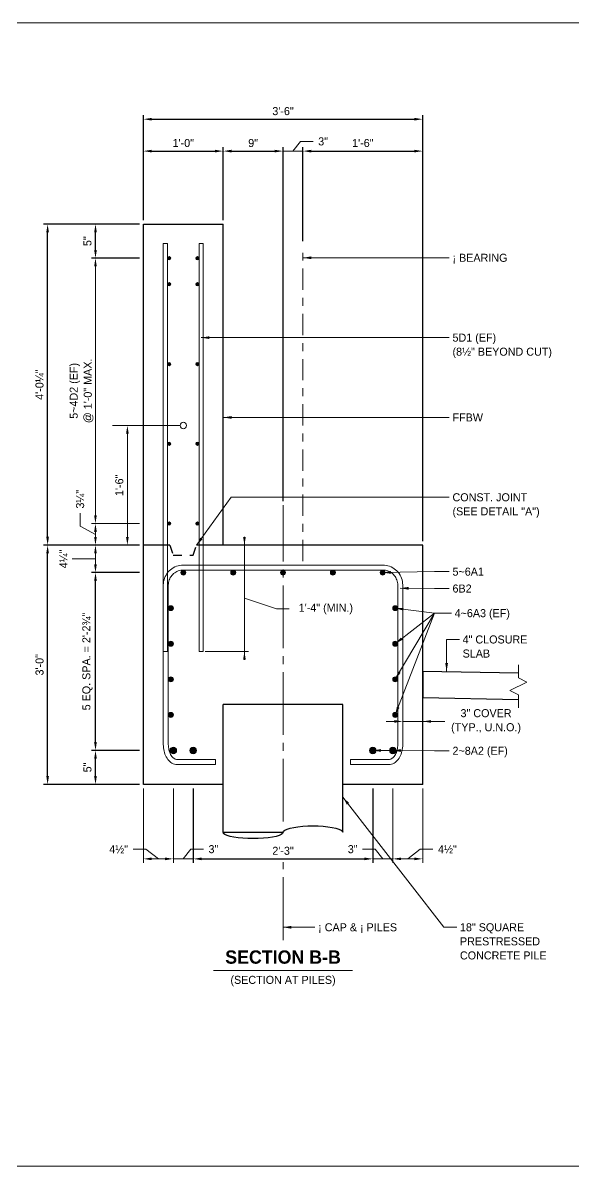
# Model space of a CAD drawing. Extents: x -1 to 861, y -26 to 2.
# Drawn here: x 67.99 to 74.89, y -13.33 to 1 of the extents above; entities that cross this region are included whole.
import ezdxf
from ezdxf.enums import TextEntityAlignment as Align

# ---------------------------------------------------------------- set-up
doc = ezdxf.new("R2010")
doc.units = 21
doc.header["$MEASUREMENT"] = 0
for name, pattern in [('DGN2', [0.12, 0.08, -0.04]), ('DGN4', [0.336, 0.2, -0.053, 0.03, -0.053]), ('DGN7', [0.726, 0.59, -0.053, 0.03, -0.053])]:
    doc.linetypes.add(name, pattern=pattern)
for name, color, linetype, lineweight in [('Border', 7, 'Continuous', 15), ('CL_Major', 1, 'DGN7', 9), ('CL_Minor', 7, 'DGN4', 9), ('Dimension', 7, 'Continuous', 9), ('Leader', 7, 'Continuous', 9), ('PileConc', 3, 'Continuous', 30), ('Rebar', 2, 'Continuous', 15), ('Rebar2', 2, 'Continuous', 15), ('SubStrConc', 3, 'Continuous', 30), ('SubStrConc2', 3, 'Continuous', 30), ('SubStrConc_h', 3, 'DGN2', 30), ('Symbols', 7, 'Continuous', 15), ('TextStructures', 7, 'Continuous', 9)]:
    doc.layers.add(name, color=color, linetype=linetype, lineweight=lineweight)
doc.styles.add('FDOT Bold (Large)', font='FDOTBold.ttf')
doc.styles.add('FDOT Structures', font='FDOT.ttf')
doc.styles.add('FDOT Structures Annotation', font='FDOT.ttf')
doc.dimstyles.new('FDOT Structures Note-Arrow 3-4', dxfattribs={"dimtxt": 0.1008, "dimasz": 0.104133, "dimexe": 0.0504, "dimexo": 0.0504, "dimgap": 0.0504, "dimtad": 1, "dimdec": 3, "dimlfac": 12, "dimzin": 15, "dimlunit": 4, "dimtxsty": 'FDOT Structures Annotation', "dimcen": 2.5, "dimclrd": 256, "dimclre": 256, "dimclrt": 256, "dimazin": 3, "dimtfac": 0.7, "dimtmove": 0, "dimatfit": 1, "dimtfill": 1, "dimfrac": 1, "dimlwd": -1, "dimlwe": -1})

# ---------------------------------------------------------------- blocks, each defined once
blk = doc.blocks.new('_CLOSEDFILLED')
at = {"layer": 'Dimension'}
blk.add_solid([(-1, 0.16), (0, 0), (-1, -0.16)], dxfattribs=at)
blk = doc.blocks.new('*D69')
at = {"layer": 'Dimension'}
for p, q in [((70.768, -5.444), (70.768, -6.985)), ((70.276, -6.881), (70.819, -6.881))]:
    blk.add_line(p, q, dxfattribs=at)
at = {"layer": 'Dimension', "xscale": 0.10413333333333333, "yscale": 0.10413333333333333}
for p, rotation in [((70.768, -5.548), -90.00000000000001), ((70.768, -6.881), 90)]:
    blk.add_blockref('_CLOSEDFILLED', p, dxfattribs=dict(at, rotation=rotation))
blk = doc.blocks.new('*D70')
at = {"layer": 'Dimension'}
for p, q in [((69.301, -5.444), (69.301, -4.152)), ((69.451, -5.548), (69.251, -5.548))]:
    blk.add_line(p, q, dxfattribs=at)
at = {"layer": 'Dimension', "xscale": 0.10413333333333333, "yscale": 0.10413333333333333}
for p, rotation in [((69.301, -4.048), 90), ((69.301, -5.548), -90.00000000000001)]:
    blk.add_blockref('_CLOSEDFILLED', p, dxfattribs=dict(at, rotation=rotation))
at = {"layer": 'Dimension', "insert": (69.2, -4.798), "char_height": 0.1008, "attachment_point": 5, "rotation": 90, "style": 'FDOT Structures Annotation', "bg_fill": 3, "box_fill_scale": 1.1, "bg_fill_color": 1}
blk.add_mtext('1\'-6"', dxfattribs=at)
blk = doc.blocks.new('*D71')
at = {"layer": 'Dimension'}
for p, q in [((69.501, -8.598), (69.501, -9.531)), ((69.877, -8.598), (69.877, -9.531)), ((69.605, -9.481), (69.772, -9.481))]:
    blk.add_line(p, q, dxfattribs=at)
at = {"layer": 'Dimension', "xscale": 0.10413333333333333, "yscale": 0.10413333333333333, "rotation": 180}
blk.add_blockref('_CLOSEDFILLED', (69.501, -9.481), dxfattribs=at)
at = {"layer": 'Dimension', "xscale": 0.10413333333333333, "yscale": 0.10413333333333333}
blk.add_blockref('_CLOSEDFILLED', (69.877, -9.481), dxfattribs=at)
blk = doc.blocks.new('*D72')
at = {"layer": 'Dimension'}
for p, q in [((69.877, -8.598), (69.877, -9.531)), ((70.127, -8.598), (70.127, -9.531)), ((69.772, -9.481), (69.668, -9.481)), ((69.877, -9.481), (70.127, -9.481)), ((70.231, -9.481), (70.335, -9.481))]:
    blk.add_line(p, q, dxfattribs=at)
at = {"layer": 'Dimension', "xscale": 0.10413333333333333, "yscale": 0.10413333333333333}
blk.add_blockref('_CLOSEDFILLED', (69.877, -9.481), dxfattribs=at)
at = {"layer": 'Dimension', "xscale": 0.10413333333333333, "yscale": 0.10413333333333333, "rotation": 180}
blk.add_blockref('_CLOSEDFILLED', (70.127, -9.481), dxfattribs=at)
blk = doc.blocks.new('*D74')
at = {"layer": 'Dimension'}
for p, q in [((72.377, -8.598), (72.377, -9.531)), ((72.627, -8.598), (72.627, -9.531)), ((72.272, -9.481), (72.168, -9.481)), ((72.377, -9.481), (72.627, -9.481)), ((72.731, -9.481), (72.835, -9.481))]:
    blk.add_line(p, q, dxfattribs=at)
at = {"layer": 'Dimension', "xscale": 0.10413333333333333, "yscale": 0.10413333333333333}
blk.add_blockref('_CLOSEDFILLED', (72.377, -9.481), dxfattribs=at)
at = {"layer": 'Dimension', "xscale": 0.10413333333333333, "yscale": 0.10413333333333333, "rotation": 180}
blk.add_blockref('_CLOSEDFILLED', (72.627, -9.481), dxfattribs=at)
blk = doc.blocks.new('*D75')
at = {"layer": 'Dimension'}
for p, q in [((72.627, -8.598), (72.627, -9.531)), ((73.002, -8.598), (73.002, -9.531)), ((72.731, -9.481), (72.898, -9.481))]:
    blk.add_line(p, q, dxfattribs=at)
at = {"layer": 'Dimension', "xscale": 0.10413333333333333, "yscale": 0.10413333333333333, "rotation": 180}
blk.add_blockref('_CLOSEDFILLED', (72.627, -9.481), dxfattribs=at)
at = {"layer": 'Dimension', "xscale": 0.10413333333333333, "yscale": 0.10413333333333333}
blk.add_blockref('_CLOSEDFILLED', (73.002, -9.481), dxfattribs=at)
blk = doc.blocks.new('*D78')
at = {"layer": 'Dimension'}
for p, q in [((71.251, -4.997), (71.251, -0.557)), ((71.501, -1.735), (71.501, -0.557)), ((71.147, -0.608), (71.043, -0.608)), ((71.251, -0.608), (71.501, -0.608)), ((71.605, -0.608), (71.709, -0.608))]:
    blk.add_line(p, q, dxfattribs=at)
at = {"layer": 'Dimension', "xscale": 0.10413333333333333, "yscale": 0.10413333333333333}
blk.add_blockref('_CLOSEDFILLED', (71.251, -0.608), dxfattribs=at)
at = {"layer": 'Dimension', "xscale": 0.10413333333333333, "yscale": 0.10413333333333333, "rotation": 180}
blk.add_blockref('_CLOSEDFILLED', (71.501, -0.608), dxfattribs=at)
blk = doc.blocks.new('*D83')
at = {"layer": 'Dimension'}
for p, q in [((69.451, -5.548), (68.851, -5.548)), ((68.901, -5.788), (68.901, -5.652)), ((69.451, -5.892), (68.851, -5.892))]:
    blk.add_line(p, q, dxfattribs=at)
at = {"layer": 'Dimension', "xscale": 0.10413333333333333, "yscale": 0.10413333333333333}
for p, rotation in [((68.901, -5.548), 90), ((68.901, -5.892), -90.00000000000001)]:
    blk.add_blockref('_CLOSEDFILLED', p, dxfattribs=dict(at, rotation=rotation))
blk = doc.blocks.new('*D84')
at = {"layer": 'Dimension'}
for p, q in [((69.451, -5.277), (68.851, -5.277)), ((68.901, -5.444), (68.901, -5.381)), ((69.451, -5.548), (68.851, -5.548))]:
    blk.add_line(p, q, dxfattribs=at)
at = {"layer": 'Dimension', "xscale": 0.10413333333333333, "yscale": 0.10413333333333333}
for p, rotation in [((68.901, -5.277), 90), ((68.901, -5.548), -90.00000000000001)]:
    blk.add_blockref('_CLOSEDFILLED', p, dxfattribs=dict(at, rotation=rotation))
blk = doc.blocks.new('*D85')
at = {"layer": 'Dimension'}
for p, q in [((69.451, -1.95), (68.851, -1.95)), ((68.901, -5.173), (68.901, -2.054)), ((69.451, -5.277), (68.851, -5.277))]:
    blk.add_line(p, q, dxfattribs=at)
at = {"layer": 'Dimension', "xscale": 0.10413333333333333, "yscale": 0.10413333333333333}
for p, rotation in [((68.901, -1.95), 90), ((68.901, -5.277), -90.00000000000001)]:
    blk.add_blockref('_CLOSEDFILLED', p, dxfattribs=dict(at, rotation=rotation))
blk = doc.blocks.new('*D89')
at = {"layer": 'Dimension'}
for p, q in [((72.647, -7.758), (72.543, -7.758)), ((72.752, -7.758), (73.002, -7.758)), ((73.106, -7.758), (73.21, -7.758))]:
    blk.add_line(p, q, dxfattribs=at)
at = {"layer": 'Dimension', "xscale": 0.10413333333333333, "yscale": 0.10413333333333333}
blk.add_blockref('_CLOSEDFILLED', (72.752, -7.758), dxfattribs=at)
at = {"layer": 'Dimension', "xscale": 0.10413333333333333, "yscale": 0.10413333333333333, "rotation": 180}
blk.add_blockref('_CLOSEDFILLED', (73.002, -7.758), dxfattribs=at)

msp = doc.modelspace()

# ---------------------------------------------------------------- hatches: boundary and pattern name
at = {"layer": 'Rebar'}
h = msp.add_hatch(color=256, dxfattribs=at)
h.dxf.hatch_style = 1
edge = h.paths.add_edge_path()
edge.add_arc((69.824459, -1.950286), 0.020833, 0, 360)
h = msp.add_hatch(color=256, dxfattribs=at)
h.dxf.hatch_style = 1
edge = h.paths.add_edge_path()
edge.add_arc((70.178625, -1.950286), 0.020833, 0, 360)
h = msp.add_hatch(color=256, dxfattribs=at)
h.dxf.hatch_style = 1
edge = h.paths.add_edge_path()
edge.add_arc((69.824459, -2.276927), 0.020833, 0, 360)
h = msp.add_hatch(color=256, dxfattribs=at)
h.dxf.hatch_style = 1
edge = h.paths.add_edge_path()
edge.add_arc((70.178625, -2.276927), 0.020833, 0, 360)
h = msp.add_hatch(color=256, dxfattribs=at)
h.dxf.hatch_style = 1
edge = h.paths.add_edge_path()
edge.add_arc((69.824459, -3.276927), 0.020833, 0, 360)
h = msp.add_hatch(color=256, dxfattribs=at)
h.dxf.hatch_style = 1
edge = h.paths.add_edge_path()
edge.add_arc((70.178625, -3.276927), 0.020833, 0, 360)
h = msp.add_hatch(color=256, dxfattribs=at)
h.dxf.hatch_style = 1
edge = h.paths.add_edge_path()
edge.add_arc((69.824459, -4.276927), 0.020833, 0, 360)
h = msp.add_hatch(color=256, dxfattribs=at)
h.dxf.hatch_style = 1
edge = h.paths.add_edge_path()
edge.add_arc((70.178625, -4.276927), 0.020833, 0, 360)
h = msp.add_hatch(color=256, dxfattribs=at)
h.dxf.hatch_style = 1
edge = h.paths.add_edge_path()
edge.add_arc((69.824459, -5.276927), 0.020833, 0, 360)
h = msp.add_hatch(color=256, dxfattribs=at)
h.dxf.hatch_style = 1
edge = h.paths.add_edge_path()
edge.add_arc((70.178625, -5.276927), 0.020833, 0, 360)
h = msp.add_hatch(color=256, dxfattribs=at)
h.dxf.hatch_style = 1
edge = h.paths.add_edge_path()
edge.add_arc((70.002568, -5.891979), 0.03125, 0, 360)
h = msp.add_hatch(color=256, dxfattribs=at)
h.dxf.hatch_style = 1
edge = h.paths.add_edge_path()
edge.add_arc((70.627055, -5.891979), 0.03125, 0, 360)
h = msp.add_hatch(color=256, dxfattribs=at)
h.dxf.hatch_style = 1
edge = h.paths.add_edge_path()
edge.add_arc((71.251542, -5.891979), 0.03125, 0, 360)
h = msp.add_hatch(color=256, dxfattribs=at)
h.dxf.hatch_style = 1
edge = h.paths.add_edge_path()
edge.add_arc((71.876029, -5.891979), 0.03125, 0, 360)
h = msp.add_hatch(color=256, dxfattribs=at)
h.dxf.hatch_style = 1
edge = h.paths.add_edge_path()
edge.add_arc((72.500515, -5.891979), 0.03125, 0, 360)
h = msp.add_hatch(color=256, dxfattribs=at)
h.dxf.hatch_style = 1
edge = h.paths.add_edge_path()
edge.add_arc((69.84576, -6.337976), 0.03125, 0, 360)
h = msp.add_hatch(color=256, dxfattribs=at)
h.dxf.hatch_style = 1
edge = h.paths.add_edge_path()
edge.add_arc((72.657323, -6.337976), 0.03125, 0, 360)
h = msp.add_hatch(color=256, dxfattribs=at)
h.dxf.hatch_style = 1
edge = h.paths.add_edge_path()
edge.add_arc((69.84576, -6.783973), 0.03125, 0, 360)
h = msp.add_hatch(color=256, dxfattribs=at)
h.dxf.hatch_style = 1
edge = h.paths.add_edge_path()
edge.add_arc((72.657323, -6.783973), 0.03125, 0, 360)
h = msp.add_hatch(color=256, dxfattribs=at)
h.dxf.hatch_style = 1
edge = h.paths.add_edge_path()
edge.add_arc((69.84576, -7.229969), 0.03125, 0, 360)
h = msp.add_hatch(color=256, dxfattribs=at)
h.dxf.hatch_style = 1
edge = h.paths.add_edge_path()
edge.add_arc((72.657323, -7.229969), 0.03125, 0, 360)
h = msp.add_hatch(color=256, dxfattribs=at)
h.dxf.hatch_style = 1
edge = h.paths.add_edge_path()
edge.add_arc((69.84576, -7.675966), 0.03125, 0, 360)
h = msp.add_hatch(color=256, dxfattribs=at)
h.dxf.hatch_style = 1
edge = h.paths.add_edge_path()
edge.add_arc((72.657323, -7.675966), 0.03125, 0, 360)
h = msp.add_hatch(color=256, dxfattribs=at)
h.dxf.hatch_style = 1
edge = h.paths.add_edge_path()
edge.add_arc((69.876542, -8.121963), 0.041667, 0, 360)
h = msp.add_hatch(color=256, dxfattribs=at)
h.dxf.hatch_style = 1
edge = h.paths.add_edge_path()
edge.add_arc((70.126542, -8.121963), 0.041667, 0, 360)
h = msp.add_hatch(color=256, dxfattribs=at)
h.dxf.hatch_style = 1
edge = h.paths.add_edge_path()
edge.add_arc((72.376542, -8.121963), 0.041667, 0, 360)
h = msp.add_hatch(color=256, dxfattribs=at)
h.dxf.hatch_style = 1
edge = h.paths.add_edge_path()
edge.add_arc((72.626542, -8.121963), 0.041667, 0, 360)

# ---------------------------------------------------------------- linework, layer by layer
at = {"layer": 'CL_Major', "ltscale": 1.333333}
for p, q in [((71.251496, -9.014428), (71.251496, -5.047761)), ((71.251496, -10.498775), (71.251496, -9.521095))]:
    msp.add_line(p, q, dxfattribs=at)
at = {"layer": 'CL_Minor', "ltscale": 1.333333}
msp.add_line((71.501216, -5.747761), (71.501216, -1.785287), dxfattribs=at)
at = {"layer": 'Dimension'}
msp.add_lwpolyline([(71.329389, -6.347761), (71.169389, -6.347761), (70.768364, -6.214428)], dxfattribs=at)
at = {"layer": 'Leader'}
for p, q in [((72.657323, -6.337976), (73.148364, -6.400847)), ((72.657323, -7.675966), (73.148364, -6.400847)), ((72.657323, -7.229969), (73.148364, -6.400847)), ((72.657323, -6.783973), (73.148364, -6.400847)), ((73.148364, -6.400847), (73.361698, -6.400847)), ((72.626542, -8.121963), (72.376542, -8.121963))]:
    msp.add_line(p, q, dxfattribs=at)
for points in [[(71.501216, -1.945287), (73.148364, -1.945287), (73.335031, -1.945287)], [(70.225486, -2.946112), (73.148364, -2.946112), (73.335031, -2.946112)], [(70.501698, -3.946937), (73.148364, -3.946937), (73.335031, -3.946937)], [(70.16796, -5.547761), (70.601698, -4.947761), (73.335031, -4.947761)], [(72.500515, -5.891979), (73.148364, -5.880217), (73.335031, -5.880217)], [(72.720282, -6.087976), (73.148364, -6.091897), (73.335031, -6.091897)], [(73.301698, -7.130259), (73.301698, -6.730259), (73.461698, -6.730259)], [(72.626542, -8.121963), (73.148364, -8.125884), (73.335031, -8.125884)], [(71.251496, -10.338775), (71.651496, -10.338775)]]:
    msp.add_lwpolyline(points, dxfattribs=at)
for points in [[(71.501216, -1.945287), (71.605349, -1.927931), (71.605349, -1.962643)], [(70.225486, -2.946112), (70.329619, -2.928756), (70.329619, -2.963467)], [(70.501698, -3.946937), (70.605831, -3.929581), (70.605831, -3.964292)], [(70.16796, -5.547761), (70.214901, -5.453202), (70.243032, -5.473537)], [(72.500515, -5.891979), (72.604317, -5.872736), (72.604947, -5.907442)], [(72.720282, -6.087976), (72.82457, -6.071575), (72.824252, -6.106285)], [(72.657323, -6.337976), (72.762818, -6.333986), (72.75841, -6.368416)], [(72.657323, -6.783973), (72.728747, -6.706233), (72.7501, -6.733599)], [(72.657323, -7.229969), (72.695454, -7.131526), (72.725321, -7.149215)], [(73.301698, -7.130259), (73.284342, -7.026126), (73.319053, -7.026126)], [(72.657323, -7.675966), (72.67855, -7.572553), (72.710942, -7.585027)], [(72.376542, -8.121963), (72.480676, -8.104608), (72.480676, -8.139319)], [(72.626542, -8.121963), (72.730803, -8.105391), (72.730542, -8.140101)], [(71.251496, -10.338775), (71.355629, -10.321419), (71.355629, -10.35613)]]:
    msp.add_solid(points, dxfattribs=at)
at = {"layer": 'PileConc'}
for points in [[(70.501543, -8.547761), (70.501543, -7.547761)], [(72.001543, -7.547761), (70.501543, -7.547761)], [(70.501543, -9.147761), (70.501543, -7.547761)], [(72.001543, -7.547761), (70.501543, -7.547761)], [(72.001543, -8.547761), (72.001543, -7.547761)], [(72.001543, -9.147761), (72.001543, -7.547761)], [(70.501527, -9.147761), (70.501527, -8.547761)], [(71.251535, -9.147761), (71.245837, -9.161653), (71.228919, -9.175123), (71.201294, -9.187761), (71.1638, -9.199184), (71.117579, -9.209045), (71.064033, -9.217043), (71.00479, -9.222937), (70.941649, -9.226546), (70.876531, -9.227761), (70.811412, -9.226546), (70.748272, -9.222937), (70.689029, -9.217043), (70.635483, -9.209045), (70.589261, -9.199184), (70.551768, -9.187761), (70.524142, -9.175123), (70.507224, -9.161653), (70.501527, -9.147761), (71.251535, -9.147761), (71.257232, -9.133869), (71.27415, -9.1204), (71.301776, -9.107761), (71.339269, -9.096338), (71.385491, -9.086478), (71.439037, -9.078479), (71.49828, -9.072586), (71.56142, -9.068977), (71.626539, -9.067761), (71.691657, -9.068977), (71.754798, -9.072586), (71.814041, -9.078479), (71.867587, -9.086478), (71.913808, -9.096338), (71.951302, -9.107761), (71.978927, -9.1204), (71.995845, -9.133869), (72.001543, -9.147761)]]:
    msp.add_lwpolyline(points, dxfattribs=at)
at = {"layer": 'Rebar'}
for p, q in [((69.751527, -1.764196), (69.80361, -1.764196)), ((70.199444, -1.764196), (70.251527, -1.764196)), ((69.751527, -6.881094), (69.80361, -6.881094)), ((70.199444, -6.881094), (70.251527, -6.881094)), ((70.405467, -8.235261), (70.405467, -8.297761)), ((72.097566, -8.235261), (72.097566, -8.297761))]:
    msp.add_line(p, q, dxfattribs=at)
for points in [[(69.751527, -6.881094), (69.751527, -1.764196)], [(69.80361, -6.881094), (69.80361, -1.764196)], [(70.199444, -6.881094), (70.199444, -1.764196)], [(70.251527, -6.881094), (70.251527, -1.764196)], [(72.097566, -8.297761), (72.580728, -8.297761), (72.596136, -8.296715), (72.612349, -8.293394), (72.628082, -8.287968), (72.643157, -8.280574), (72.657444, -8.271367), (72.670859, -8.260503), (72.683346, -8.248128), (72.694867, -8.234375), (72.705392, -8.219371), (72.714898, -8.203233), (72.723358, -8.18608), (72.730751, -8.168028), (72.737052, -8.149196), (72.742241, -8.129709), (72.746298, -8.109691), (72.749208, -8.089272), (72.750959, -8.068584), (72.751531, -8.0482), (72.751532, -6.047079), (72.75061, -6.02597), (72.747763, -6.004344), (72.743042, -5.983049), (72.736483, -5.962246), (72.728136, -5.942094), (72.718064, -5.922746), (72.706344, -5.90435), (72.693066, -5.887045), (72.678329, -5.870964), (72.662248, -5.856227), (72.644943, -5.842949), (72.626546, -5.831229), (72.607199, -5.821157), (72.587047, -5.81281), (72.566244, -5.806251), (72.544949, -5.80153), (72.523323, -5.798683), (72.502213, -5.797761), (70.00085, -5.797761), (69.97974, -5.798683), (69.958114, -5.80153), (69.936819, -5.806251), (69.916016, -5.81281), (69.895864, -5.821157), (69.876517, -5.831229), (69.85812, -5.842949), (69.840816, -5.856227), (69.824734, -5.870964), (69.809998, -5.887045), (69.796719, -5.90435), (69.784999, -5.922746), (69.774928, -5.942094), (69.76658, -5.962246), (69.760021, -5.983049), (69.7553, -6.004344), (69.752453, -6.02597), (69.751532, -6.047079), (69.751532, -8.0482), (69.752104, -8.068584), (69.753855, -8.089272), (69.756764, -8.10969), (69.760821, -8.129708), (69.76601, -8.149196), (69.772311, -8.168027), (69.779703, -8.186079), (69.788163, -8.203233), (69.797668, -8.21937), (69.808193, -8.234375), (69.819713, -8.248127), (69.832199, -8.260503), (69.845614, -8.271367), (69.8599, -8.280574), (69.874974, -8.287968), (69.890707, -8.293394), (69.90692, -8.296715), (69.922327, -8.297761), (70.405467, -8.297761)], [(72.097566, -8.235261), (72.578608, -8.235261), (72.58771, -8.234643), (72.59582, -8.232982), (72.60404, -8.230147), (72.612364, -8.226064), (72.620742, -8.220665), (72.629089, -8.213905), (72.637294, -8.205774), (72.645238, -8.196292), (72.6528, -8.185511), (72.65987, -8.173509), (72.666344, -8.160382), (72.672134, -8.146245), (72.677161, -8.131222), (72.681361, -8.115448), (72.684681, -8.099065), (72.687081, -8.082222), (72.688533, -8.065069), (72.689031, -8.047323), (72.689032, -6.048443), (72.688288, -6.031422), (72.686154, -6.015207), (72.682614, -5.99924), (72.677696, -5.983643), (72.671437, -5.968533), (72.663886, -5.954026), (72.655098, -5.940233), (72.645142, -5.927258), (72.634093, -5.9152), (72.622035, -5.904151), (72.60906, -5.894195), (72.595267, -5.885407), (72.58076, -5.877856), (72.56565, -5.871597), (72.550052, -5.866679), (72.534085, -5.863139), (72.517871, -5.861004), (72.50085, -5.860261), (70.002213, -5.860261), (69.985192, -5.861004), (69.968978, -5.863139), (69.953011, -5.866679), (69.937413, -5.871597), (69.922303, -5.877856), (69.907796, -5.885407), (69.894003, -5.894195), (69.881028, -5.904151), (69.86897, -5.9152), (69.857921, -5.927258), (69.847965, -5.940233), (69.839178, -5.954026), (69.831626, -5.968533), (69.825367, -5.983643), (69.820449, -5.99924), (69.816909, -6.015207), (69.814775, -6.031422), (69.814032, -6.048443), (69.814032, -8.047323), (69.81453, -8.065069), (69.815981, -8.082222), (69.818382, -8.099066), (69.821702, -8.115448), (69.825901, -8.131222), (69.830928, -8.146245), (69.836718, -8.160383), (69.843192, -8.173509), (69.850261, -8.185512), (69.857823, -8.196292), (69.865766, -8.205774), (69.87397, -8.213906), (69.882317, -8.220666), (69.890695, -8.226065), (69.899018, -8.230148), (69.907236, -8.232982), (69.915346, -8.234643), (69.924448, -8.235261), (70.405467, -8.235261)]]:
    msp.add_lwpolyline(points, dxfattribs=at)
for centre, radius in [((69.824459, -1.950286), 0.020833), ((70.178625, -1.950286), 0.020833), ((69.824459, -2.276927), 0.020833), ((70.178625, -2.276927), 0.020833), ((69.824459, -3.276927), 0.020833), ((70.178625, -3.276927), 0.020833), ((69.824459, -4.276927), 0.020833), ((70.178625, -4.276927), 0.020833), ((69.824459, -5.276927), 0.020833), ((70.178625, -5.276927), 0.020833), ((70.002568, -5.891979), 0.03125), ((70.627055, -5.891979), 0.03125), ((71.251542, -5.891979), 0.03125), ((71.876029, -5.891979), 0.03125), ((72.500515, -5.891979), 0.03125), ((69.84576, -6.337976), 0.03125), ((72.657323, -6.337976), 0.03125), ((69.84576, -6.783973), 0.03125), ((72.657323, -6.783973), 0.03125), ((69.84576, -7.229969), 0.03125), ((72.657323, -7.229969), 0.03125), ((69.84576, -7.675966), 0.03125), ((72.657323, -7.675966), 0.03125), ((69.876542, -8.121963), 0.041667), ((70.126542, -8.121963), 0.041667), ((72.376542, -8.121963), 0.041667), ((72.626542, -8.121963), 0.041667)]:
    msp.add_circle(centre, radius, dxfattribs=at)
at = {"layer": 'Rebar2'}
msp.add_line((69.114889, -4.047761), (69.961556, -4.047761), dxfattribs=at)
msp.add_circle((70.001556, -4.047761), 0.04, dxfattribs=at)
at = {"layer": 'SubStrConc'}
for points in [[(69.501294, -1.52362), (70.501698, -1.52362)], [(69.501517, -5.547761), (69.501517, -1.52362)], [(69.501543, -5.547761), (69.501543, -1.523619)], [(70.501543, -5.547761), (70.501543, -1.523619)], [(69.501543, -5.547761), (69.501517, -5.547761)], [(69.501517, -8.547761), (69.501517, -5.547761)], [(69.501543, -5.547761), (69.501517, -5.547761)], [(69.501543, -5.547761), (69.501517, -5.547761)], [(69.501543, -5.547761), (69.501517, -5.547761)], [(69.501543, -8.547761), (69.501543, -5.547761)], [(69.834627, -5.547761), (69.501543, -5.547761)], [(69.834627, -5.547761), (69.501543, -5.547761)], [(73.001543, -5.547761), (70.16796, -5.547761)], [(70.501543, -5.547761), (70.16796, -5.547761)], [(73.001543, -8.547761), (73.001543, -5.547761)], [(69.501543, -8.547761), (69.501517, -8.547761)], [(69.501543, -8.547761), (69.501517, -8.547761)], [(70.501543, -8.547761), (69.501543, -8.547761)], [(73.001543, -8.547761), (72.001543, -8.547761)]]:
    msp.add_lwpolyline(points, dxfattribs=at)
at = {"layer": 'SubStrConc2'}
for points in [[(74.201698, -7.154262), (73.001543, -7.130259)], [(73.001543, -7.130259), (73.001543, -7.463592)], [(74.201698, -7.487595), (73.001543, -7.463592)]]:
    msp.add_lwpolyline(points, dxfattribs=at)
at = {"layer": 'SubStrConc_h', "ltscale": 1.333333}
msp.add_lwpolyline([(69.834627, -5.547761), (69.876294, -5.672761), (70.126294, -5.672761), (70.16796, -5.547761)], dxfattribs=at)
at = {"layer": 'Symbols'}
msp.add_lwpolyline([(74.201698, -7.586094), (74.201698, -7.424844), (74.095031, -7.37151), (74.308364, -7.264844), (74.201698, -7.21151), (74.201698, -7.050259)], dxfattribs=at)
at = {"layer": 'TextStructures'}
msp.add_line((70.381647, -10.882109), (72.121344, -10.882109), dxfattribs=at)

# ---------------------------------------------------------------- texts
at = {"layer": 'Dimension', "insert": (68.709774, -4.972162), "char_height": 0.1008, "attachment_point": 5, "rotation": 90, "line_spacing_factor": 1.05, "style": 'FDOT Structures Annotation', "bg_fill": 3, "box_fill_scale": 1.1, "bg_fill_color": 0}
msp.add_mtext('3¼"', dxfattribs=at)
at = {"layer": 'Dimension', "char_height": 0.1008, "attachment_point": 5, "line_spacing_factor": 1.05, "style": 'FDOT Structures Annotation', "bg_fill": 3, "box_fill_scale": 1.1, "bg_fill_color": 0}
for insert in [(69.191513, -9.360135), (73.311478, -9.360135)]:
    msp.add_mtext('4½"', dxfattribs=dict(at, insert=insert))
at = {"layer": 'TextStructures', "style": 'FDOT Structures'}
for s, p in [('¡ BEARING', (73.375351, -1.945287)), ('FFBW', (73.375351, -3.946937)), ('5~6A1', (73.375351, -5.880217)), ('6B2', (73.375351, -6.091897)), ('4~6A3 (EF)', (73.402018, -6.400847)), ('2~8A2 (EF)', (73.375351, -8.125884)), ('¡ CAP & ¡ PILES', (71.691816, -10.338775))]:
    msp.add_text(s, height=0.1008, dxfattribs=at).set_placement(p, align=Align.MIDDLE_LEFT)
at = {"layer": 'TextStructures'}
for s, height, style, p in [('SECTION B-B', 0.166672, 'FDOT Bold (Large)', (71.251496, -10.845441)), ('(SECTION AT PILES)', 0.1008, 'FDOT Structures', (71.251496, -11.078669))]:
    msp.add_text(s, height=height, dxfattribs=dict(at, style=style)).set_placement(p, align=Align.BOTTOM_CENTER)
at = {"layer": 'TextStructures', "char_height": 0.1008, "attachment_point": 1, "line_spacing_factor": 1.05, "style": 'FDOT Structures'}
for s, insert in [('5D1 (EF)\\P(8½" BEYOND CUT)', (73.375351, -2.895712)), ('CONST. JOINT\\P(SEE DETAIL "A")', (73.375351, -4.897361)), ('4" CLOSURE\\PSLAB', (73.502018, -6.679859)), ('18" SQUARE\\PPRESTRESSED\\PCONCRETE PILE', (73.468684, -10.288375))]:
    msp.add_mtext(s, dxfattribs=dict(at, insert=insert))

# ---------------------------------------------------------------- dimensions: what is measured, and where the dimension line sits
at = {"layer": 'Dimension'}
dim = msp.add_linear_dim(base=(70.768364, -5.547761), p1=(70.768364, -5.547761), p2=(70.225486, -6.881094), angle=90, text=' ', dimstyle='FDOT Structures Note-Arrow 3-4', override={"dimtih": 1, "dimtoh": 1}, dxfattribs=at)
dim.commit()
dim.dimension.update_dxf_attribs({"geometry": '*D69', "text_midpoint": (70.768364, -6.214428)})
for base, p1, p2, picture, middle in [((72.751532, -7.757761), (72.751532, -7.757761), (73.001698, -7.757761), '*D89', (72.876615, -7.757761)), ((69.501294, -9.481095), (69.501294, -8.547761), (69.876516, -8.547761), '*D71', (69.688905, -9.481095)), ((69.876516, -9.481095), (69.876516, -8.547761), (70.126516, -8.547761), '*D72', (70.001516, -9.481095)), ((72.626516, -9.481095), (72.626516, -8.547761), (73.001698, -8.547761), '*D75', (72.814107, -9.481095))]:
    dim = msp.add_linear_dim(base=base, p1=p1, p2=p2, text=' ', dimstyle='FDOT Structures Note-Arrow 3-4', dxfattribs=at)
    dim.commit()
    dim.dimension.update_dxf_attribs({"geometry": picture, "text_midpoint": middle})

# ---------------------------------------------------------------- next in the draw order: linework, layer by layer
for points in [[(68.709774, -5.14826), (68.709774, -5.30826), (68.901294, -5.412357)], [(69.3726, -9.360135), (69.5326, -9.360135), (69.688905, -9.481095)], [(73.130391, -9.360135), (72.970391, -9.360135), (72.814107, -9.481095)]]:
    msp.add_lwpolyline(points, dxfattribs=at)

# ---------------------------------------------------------------- next in the draw order: texts
at = {"layer": 'Dimension', "char_height": 0.1008, "attachment_point": 5, "line_spacing_factor": 1.05, "style": 'FDOT Structures Annotation', "bg_fill": 3, "box_fill_scale": 1.1, "bg_fill_color": 0}
for s, insert in [('1\'-4" (MIN.)', (71.787979, -6.347761)), ('3" COVER\\P(TYP., U.N.O.)', (73.795889, -7.757761)), ('3"', (70.378991, -9.360135))]:
    msp.add_mtext(s, dxfattribs=dict(at, insert=insert))

# ---------------------------------------------------------------- next in the draw order: dimensions: what is measured, and where the dimension line sits
at = {"layer": 'Dimension'}
msp.add_linear_dim(base=(69.501294, -0.607787), p1=(69.501294, -1.523619), p2=(70.501698, -1.523619), text='1\'-0"', dimstyle='FDOT Structures Note-Arrow 3-4', dxfattribs=at).render()
dim = msp.add_linear_dim(base=(69.301294, -5.547761), p1=(69.501294, -5.547761), p2=(69.301294, -4.047761), angle=90, text='1\'-6"', dimstyle='FDOT Structures Note-Arrow 3-4', dxfattribs=at)
dim.commit()
dim.dimension.update_dxf_attribs({"geometry": '*D70', "text_midpoint": (69.200494, -4.797761)})
msp.add_linear_dim(base=(68.901294, -8.547761), p1=(69.501294, -8.547761), p2=(69.501294, -8.121953), angle=90, text='5"', dimstyle='FDOT Structures Note-Arrow 3-4', dxfattribs=at).render()

# ---------------------------------------------------------------- next in the draw order: linework, layer by layer
for points in [[(73.279591, -7.757761), (72.876615, -7.757761)], [(70.255209, -9.360135), (70.095209, -9.360135), (70.001516, -9.481095)]]:
    msp.add_lwpolyline(points, dxfattribs=at)

# ---------------------------------------------------------------- next in the draw order: dimensions: what is measured, and where the dimension line sits
msp.add_linear_dim(base=(70.501698, -0.607787), p1=(70.501698, -1.523619), p2=(71.251496, -5.047761), text='9"', dimstyle='FDOT Structures Note-Arrow 3-4', dxfattribs=at).render()
msp.add_linear_dim(base=(68.901294, -8.121953), p1=(69.501294, -8.121953), p2=(69.501294, -5.891953), angle=90, text='5 EQ. SPA. = 2\'-2¾"', dimstyle='FDOT Structures Note-Arrow 3-4', dxfattribs=at).render()

# ---------------------------------------------------------------- next in the draw order: texts
at = {"layer": 'Dimension', "insert": (68.501118, -5.719857), "char_height": 0.1008, "attachment_point": 5, "rotation": 90, "line_spacing_factor": 1.05, "style": 'FDOT Structures Annotation', "bg_fill": 3, "box_fill_scale": 1.1, "bg_fill_color": 0}
msp.add_mtext('4¼"', dxfattribs=at)

# ---------------------------------------------------------------- next in the draw order: dimensions: what is measured, and where the dimension line sits
at = {"layer": 'Dimension'}
dim = msp.add_linear_dim(base=(71.251496, -0.607787), p1=(71.251496, -5.047761), p2=(71.501216, -1.785287), text=' ', dimstyle='FDOT Structures Note-Arrow 3-4', dxfattribs=at)
dim.commit()
dim.dimension.update_dxf_attribs({"geometry": '*D78', "text_midpoint": (71.376356, -0.607787)})
msp.add_linear_dim(base=(70.126516, -9.481095), p1=(70.126516, -8.547761), p2=(72.376516, -8.547761), text='2\'-3"', dimstyle='FDOT Structures Note-Arrow 3-4', dxfattribs=at).render()

# ---------------------------------------------------------------- next in the draw order: linework, layer by layer
msp.add_lwpolyline([(68.606958, -5.719857), (68.901294, -5.719857)], dxfattribs=at)
at = {"layer": 'Leader'}
msp.add_solid([(72.001543, -8.707761), (72.079126, -8.779356), (72.051713, -8.800648)], dxfattribs=at)

# ---------------------------------------------------------------- next in the draw order: texts
at = {"layer": 'Dimension', "insert": (71.753691, -0.486827), "char_height": 0.1008, "attachment_point": 5, "line_spacing_factor": 1.05, "style": 'FDOT Structures Annotation', "bg_fill": 3, "box_fill_scale": 1.1, "bg_fill_color": 0}
msp.add_mtext('3"', dxfattribs=at)

# ---------------------------------------------------------------- next in the draw order: dimensions: what is measured, and where the dimension line sits
at = {"layer": 'Dimension'}
dim = msp.add_linear_dim(base=(72.376516, -9.481095), p1=(72.376516, -8.547761), p2=(72.626516, -8.547761), text=' ', dimstyle='FDOT Structures Note-Arrow 3-4', dxfattribs=at)
dim.commit()
dim.dimension.update_dxf_attribs({"geometry": '*D74', "text_midpoint": (72.501516, -9.481095)})

# ---------------------------------------------------------------- next in the draw order: linework, layer by layer
msp.add_lwpolyline([(71.629909, -0.486827), (71.469909, -0.486827), (71.376356, -0.607787)], dxfattribs=at)

# ---------------------------------------------------------------- next in the draw order: texts
at = {"layer": 'Dimension', "insert": (72.12404, -9.360135), "char_height": 0.1008, "attachment_point": 5, "line_spacing_factor": 1.05, "style": 'FDOT Structures Annotation', "bg_fill": 3, "box_fill_scale": 1.1, "bg_fill_color": 0}
msp.add_mtext('3"', dxfattribs=at)

# ---------------------------------------------------------------- next in the draw order: linework, layer by layer
at = {"layer": 'Dimension'}
msp.add_lwpolyline([(72.247822, -9.360135), (72.407822, -9.360135), (72.501516, -9.481095)], dxfattribs=at)
at = {"layer": 'Leader'}
msp.add_lwpolyline([(72.001543, -8.707761), (73.268364, -10.338775), (73.428364, -10.338775)], dxfattribs=at)

# ---------------------------------------------------------------- next in the draw order: dimensions: what is measured, and where the dimension line sits
at = {"layer": 'Dimension'}
msp.add_linear_dim(base=(71.501216, -0.607787), p1=(71.501216, -1.785287), p2=(73.001698, -5.547761), text='1\'-6"', dimstyle='FDOT Structures Note-Arrow 3-4', dxfattribs=at).render()

# ---------------------------------------------------------------- next in the draw order: dimensions: what is measured, and where the dimension line sits
msp.add_linear_dim(base=(69.501294, -0.207787), p1=(69.501294, -1.523619), p2=(73.001698, -5.547761), text='3\'-6"', dimstyle='FDOT Structures Note-Arrow 3-4', dxfattribs=at).render()

# ---------------------------------------------------------------- next in the draw order: dimensions: what is measured, and where the dimension line sits
for base, p1, p2, picture, middle in [((68.901294, -5.276953), (69.501294, -5.276953), (69.501294, -1.950253), '*D85', (68.901294, -3.613603)), ((68.901294, -5.547761), (69.501294, -5.547761), (69.501294, -5.276953), '*D84', (68.901294, -5.412357)), ((68.901294, -5.891953), (69.501294, -5.891953), (69.501294, -5.547761), '*D83', (68.901294, -5.719857))]:
    dim = msp.add_linear_dim(base=base, p1=p1, p2=p2, angle=90, text=' ', dimstyle='FDOT Structures Note-Arrow 3-4', dxfattribs=at)
    dim.commit()
    dim.dimension.update_dxf_attribs({"geometry": picture, "text_midpoint": middle})

# ---------------------------------------------------------------- next in the draw order: texts
at = {"layer": 'Dimension', "insert": (68.726406, -3.613603), "char_height": 0.1008, "attachment_point": 5, "rotation": 90, "line_spacing_factor": 1.05, "style": 'FDOT Structures Annotation', "bg_fill": 3, "box_fill_scale": 1.1, "bg_fill_color": 0}
msp.add_mtext('5~4D2 (EF)\\P@ 1\'-0" MAX.', dxfattribs=at)

# ---------------------------------------------------------------- next in the draw order: dimensions: what is measured, and where the dimension line sits
at = {"layer": 'Dimension'}
for base, p1, p2, text in [((68.901294, -1.950253), (69.501294, -1.950253), (69.501294, -1.523619), '5"'), ((68.301294, -8.547761), (69.501294, -8.547761), (69.501294, -5.547761), '3\'-0"')]:
    msp.add_linear_dim(base=base, p1=p1, p2=p2, angle=90, text=text, dimstyle='FDOT Structures Note-Arrow 3-4', dxfattribs=at).render()

# ---------------------------------------------------------------- next in the draw order: dimensions: what is measured, and where the dimension line sits
msp.add_linear_dim(base=(68.301294, -5.547761), p1=(69.501294, -5.547761), p2=(69.501294, -1.523619), angle=90, text='4\'-0¼"', dimstyle='FDOT Structures Note-Arrow 3-4', dxfattribs=at).render()

# ---------------------------------------------------------------- next in the draw order: linework, layer by layer
at = {"layer": 'Border'}
msp.add_lwpolyline([(59, -13.333333), (86.385401, -13.333333), (86.385401, 1), (59, 1)], close=True, dxfattribs=at)

doc.saveas('drawing.dxf')
